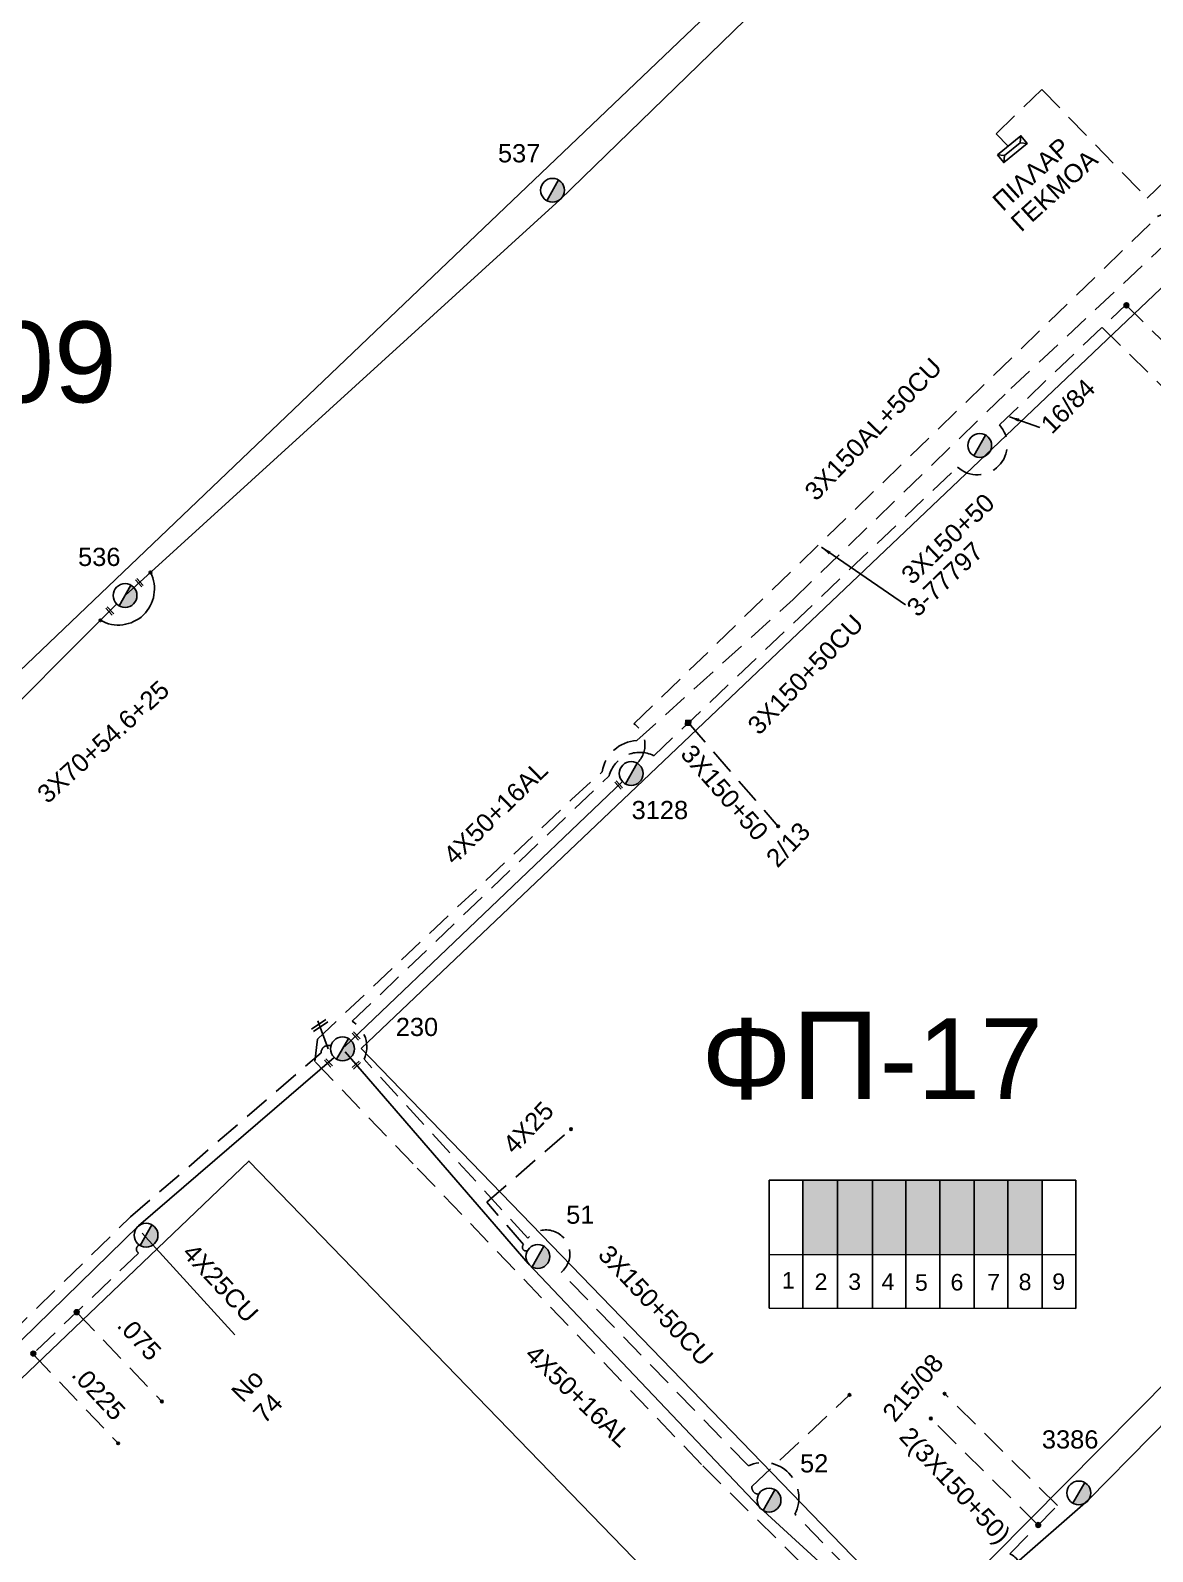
# Model space of a CAD drawing. Header units: millimetres. Extents: x 1421 to 13344, y 800 to 1949.
# Drawn here: x 12042 to 12153, y 1270.1 to 1420.6 of the extents above; entities that cross this region are included whole.
import ezdxf

# ---------------------------------------------------------------- set-up
doc = ezdxf.new("R2010")
doc.units = ezdxf.units.MM
doc.linetypes.add('DASHED', pattern=[19.05, 12.7, -6.35])
for name, color, linetype in [('Pillar', 7, 'Continuous'), ('Pillar OTE', 7, 'Continuous'), ('Άγνωστα', 7, 'Continuous'), ('Γυμνά εναέρια ΧΤ και ΦΟΠ (3Φ)   4x50+16AL', 7, 'Continuous'), ('Επιγραφές - Σχήματα', 7, 'Continuous'), ('Καλώδια ΧΤ   3x150+50CU', 7, 'DASHED'), ('Καλώδια ΧΤ   3x150+70AL', 7, 'DASHED'), ('Καλώδια ΧΤ   3x150AL+50CU', 7, 'DASHED'), ('Μηχανική τομή', 7, 'Continuous'), ('Στύλος ΦΜ', 7, 'Continuous'), ('Στύλος ΦΜ @ 1', 7, 'Continuous'), ('Συνδέσεις', 7, 'Continuous'), ('Συνεστραμμένα ΧΤ   3x70+54.6+25 AL', 7, 'SYN_LINE'), ('Υποσταθμός πόλεως', 7, 'Continuous'), ('Υπόβαθρο ΔΕΗ', 7, 'Continuous'), ('Υπόγεια Καλώδια Δικτύου ΧΤ   .075', 7, 'DASHED'), ('Υπόγεια καλώδια Παροχών ΧΤ   .0225', 7, 'DASHED')]:
    doc.layers.add(name, color=color, linetype=linetype)
doc.styles.get("Standard").update_dxf_attribs({"font": 'ARIAL.TTF'})
doc.linetypes.add('SYN_LINE', pattern='A,0.5,-0.0001,["/\\/\\/\\/",Standard,S=0.1,R=0,X=0,Y=-0.05],-0.25', length=0.7501)
doc.dimstyles.new('ISO-25', dxfattribs={"dimtxt": 2.5, "dimasz": 2.5, "dimexe": 1.25, "dimexo": 0.625, "dimtad": 1, "dimtxsty": 'Standard', "dimcen": 2.5, "dimadec": 0, "dimazin": 0, "dimtfac": 1, "dimtmove": 0, "dimatfit": 3, "dimfxl": 1, "dimarcsym": 0})

# ---------------------------------------------------------------- blocks, each defined once
blk = doc.blocks.new('ΥΠΑΡΧΩΝ ΤΣΙΜΕΝΤΕΝΙΟΣ ΣΤΥΛΟΣ')
at = {"layer": 'Στύλος ΦΜ'}
blk.add_hatch(color=7, dxfattribs=at).paths.add_polyline_path([(-1.29, -2.28, 0.574793), (2.62, 0, 0.268822), (1.3, 2.27)])
at = {"layer": 'Στύλος ΦΜ', "color": 7}
blk.add_line((-1.29, -2.28), (1.3, 2.27), dxfattribs=at)
blk.add_circle((0, 0), 2.62, dxfattribs=at)
at = {"layer": 'Στύλος ΦΜ', "flags": 4}
for tag, p in [('ΑΡΙΘΜΟΣ', (-4.68, 8.05)), ('ΤΥΠΟΣ', (-4.91, 3.03))]:
    blk.add_attdef(tag, p, '', height=4, dxfattribs=at)
blk = doc.blocks.new('ΜΗΧΑΝΙΚΗ ΤΟΜΗ')
at = {"layer": 'Μηχανική τομή', "ltscale": 40}
for p, q in [((-1.89, 0.78), (1.89, 0.78)), ((1.89, 0), (-1.89, 0))]:
    blk.add_line(p, q, dxfattribs=at)
blk = doc.blocks.new('_ΣΥΝΔΕΣΗ')
at = {"layer": 'Συνδέσεις', "linetype": 'SYN_LINE', "ltscale": 40}
blk.add_hatch(color=256, dxfattribs=at).paths.add_polyline_path([(0.5, -0.01, 1), (-0.5, -0.01, 1)])
at = {"layer": 'Συνδέσεις'}
blk.add_circle((0, -0.01), 0.5, dxfattribs=at)
blk = doc.blocks.new('Pillar')
at = {"layer": 'Υποσταθμός πόλεως', "linetype": 'Continuous', "ltscale": 40}
blk.add_lwpolyline([(-8.57, 2.82), (8.57, 2.82), (8.57, -2.82), (-8.57, -2.82)], close=True, dxfattribs=at)
for points in [[(-5.75, 0), (-8.57, 2.82)], [(-8.57, -2.82), (-5.75, 0)], [(-5.75, 0), (5.75, 0)], [(5.75, 0), (8.57, 2.82)], [(8.57, -2.82), (5.75, 0)]]:
    blk.add_lwpolyline(points, dxfattribs=at)
at = {"layer": 'Pillar', "ltscale": 40}
blk.add_attdef('PILLAR', (-5.74, 3.71), '', height=2.52, dxfattribs=at)
blk = doc.blocks.new('τομή_')
at = {"layer": 'Επιγραφές - Σχήματα'}
for p, q in [((-1.29, -0.22), (0.13, 0.75)), ((-1.08, -0.46), (0.34, 0.51)), ((-0.66, 0.62), (-0.29, -0.37))]:
    blk.add_line(p, q, dxfattribs=at)
blk = doc.blocks.new('TSONTA XT1')
at = {"ltscale": 40}
h = blk.add_hatch(color=256, dxfattribs=at)
h.dxf.hatch_style = 1
h.paths.add_polyline_path([(595.96, 2487.66), (597.07, 2488.77), (595.96, 2489.87), (594.85, 2488.77)])
blk.add_lwpolyline([(594.85, 2488.77), (595.96, 2489.87), (597.07, 2488.77), (595.96, 2487.66)], close=True, dxfattribs=at)

msp = doc.modelspace()

# ---------------------------------------------------------------- hatches: boundary and pattern name
at = {"layer": 'Καλώδια ΧΤ   3x150+50CU', "linetype": 'DASHED', "ltscale": 0.2}
h = msp.add_hatch(color=62, dxfattribs=at)
h.dxf.hatch_style = 1
h.paths.add_polyline_path([(12121.87275, 1306.83515), (12118.43287, 1306.83536), (12118.43241, 1299.47477), (12121.87229, 1299.47143)])
h = msp.add_hatch(color=151, dxfattribs=at)
h.dxf.hatch_style = 1
h.paths.add_polyline_path([(12121.87229, 1299.47143), (12125.31185, 1299.46809), (12125.31232, 1306.83493), (12121.87275, 1306.83515)])
h = msp.add_hatch(color=30, dxfattribs=at)
h.dxf.hatch_style = 1
h.paths.add_polyline_path([(12128.60987, 1306.83473), (12125.31232, 1306.83493), (12125.31185, 1299.46809), (12128.60941, 1299.46489)])
h = msp.add_hatch(color=2, dxfattribs=at)
h.dxf.hatch_style = 1
h.paths.add_polyline_path([(12131.99587, 1306.83451), (12128.60987, 1306.83473), (12128.60941, 1299.46489), (12131.99541, 1299.4616)])
h = msp.add_hatch(color=1, dxfattribs=at)
h.dxf.hatch_style = 1
h.paths.add_polyline_path([(12135.39251, 1306.8343), (12131.99587, 1306.83451), (12131.99541, 1299.4616), (12135.39205, 1299.4583)])
h = msp.add_hatch(color=133, dxfattribs=at)
h.dxf.hatch_style = 1
h.paths.add_polyline_path([(12138.72956, 1306.83409), (12135.39251, 1306.8343), (12135.39205, 1299.4583), (12138.7291, 1299.45506)])
h = msp.add_hatch(color=85, dxfattribs=at)
h.dxf.hatch_style = 1
h.paths.add_polyline_path([(12138.7291, 1299.45506), (12142.11748, 1299.45177), (12142.11794, 1306.83388), (12138.72956, 1306.83409)])

# ---------------------------------------------------------------- linework, layer by layer
at = {"layer": 'Pillar OTE', "ltscale": 40}
for points in [[(12115.10417, 1294.19528), (12115.10496, 1306.83557), (12145.43804, 1306.83367), (12145.43725, 1294.16592), (12115.10417, 1294.19621)], [(12118.43208, 1294.19289), (12118.43287, 1306.83536)], [(12121.87196, 1294.18945), (12121.87275, 1306.83515)], [(12125.31152, 1294.18602), (12125.31232, 1306.83493)], [(12128.60908, 1294.18273), (12128.60987, 1306.83473)], [(12131.99508, 1294.17934), (12131.99587, 1306.83451)], [(12135.39172, 1294.17595), (12135.39251, 1306.8343)], [(12138.72877, 1294.17262), (12138.72956, 1306.83409)], [(12142.11715, 1294.16924), (12142.11794, 1306.83388)], [(12115.1045, 1299.478), (12145.43758, 1299.44855)]]:
    msp.add_lwpolyline(points, dxfattribs=at)
at = {"layer": 'Άγνωστα', "color": 2, "linetype": 'DASHED', "ltscale": 0.2}
for points in [[(12091.16673, 1299.86333, -0.808021366), (12090.7724, 1300.47518), (12087.14781, 1304.66074), (12095.49326, 1311.90677)], [(12114.06254, 1275.79011, -0.465744232), (12113.38241, 1276.55563), (12123.05044, 1285.61413)]]:
    msp.add_lwpolyline(points, format="xyb", dxfattribs=at)
at = {"layer": 'Άγνωστα', "color": 5, "linetype": 'DASHED', "ltscale": 0.2}
msp.add_lwpolyline([(12052.74652, 1300.42821, 0.620588893), (12052.66484, 1299.64056), (12042.20802, 1289.65392)], format="xyb", dxfattribs=at)
at = {"layer": 'Άγνωστα', "color": 5, "linetype": 'SYN_LINE', "ltscale": 15}
msp.add_lwpolyline([(12053.03402, 1301.61635), (12062.20963, 1291.55366)], dxfattribs=at)
at = {"layer": 'Γυμνά εναέρια ΧΤ και ΦΟΠ (3Φ)   4x50+16AL', "color": 30, "linetype": 'Continuous', "ltscale": 0.2}
msp.add_lwpolyline([(12139.04058, 1268.54053), (12146.67341, 1275.1771), (12165.17496, 1293.97397), (12191.70576, 1320.66964), (12214.33168, 1343.88276), (12230.4613, 1360.15319), (12253.80169, 1379.90799)], dxfattribs=at)
at = {"layer": 'Γυμνά εναέρια ΧΤ και ΦΟΠ (3Φ)   4x50+16AL', "color": 2, "linetype": 'Continuous', "ltscale": 0.2}
msp.add_lwpolyline([(12129.52154, 1260.41894), (12114.13586, 1274.49597), (12091.23862, 1298.61219), (12073.11482, 1319.54096)], dxfattribs=at)
at = {"layer": 'Καλώδια ΧΤ   3x150+50CU', "color": 1, "linetype": 'DASHED', "ltscale": 0.2}
for points in [[(12138.75986, 1409.1287), (12137.55999, 1410.36815), (12142.08575, 1414.74938), (12152.51534, 1403.97573), (12161.27506, 1412.4557, -0.373895549), (12166.98966, 1410.56457)], [(12102.02326, 1348.09708, 0.474770852), (12101.70653, 1351.99078), (12153.53847, 1402.16741, -0.366501801), (12157.84848, 1401.19974), (12165.52874, 1408.49594, -0.535883521), (12166.76193, 1409.55067)]]:
    msp.add_lwpolyline(points, format="xyb", dxfattribs=at)
at = {"layer": 'Καλώδια ΧΤ   3x150+50CU', "color": 85, "linetype": 'DASHED', "ltscale": 0.2}
msp.add_lwpolyline([(12133.56937, 1261.03542, -1.465456707), (12128.36694, 1262.75701), (12117.649, 1273.82127, 0.715770807), (12113.03325, 1278.58616), (12094.49802, 1297.7203, 1.086241703), (12091.21009, 1301.11446), (12074.99803, 1318.81, 0.381787666), (12073.81807, 1322.56508), (12099.24759, 1346.8483, -0.47341334), (12103.68378, 1348.8394), (12133.72961, 1377.3828, 0.950535332), (12137.88743, 1381.5644), (12150.3985, 1393.44987)], format="xyb", dxfattribs=at)
for points in [[(12162.99424, 1381.1007), (12162.99424, 1381.1007), (12150.3985, 1393.44987)], [(12148.04053, 1391.20981), (12160.90024, 1378.60183)], [(12107.0976, 1352.08251), (12115.98771, 1341.84739)]]:
    msp.add_lwpolyline(points, dxfattribs=at)
at = {"layer": 'Καλώδια ΧΤ   3x150+50CU', "color": 30, "linetype": 'DASHED', "ltscale": 0.2}
msp.add_lwpolyline([(12139.54324, 1265.76298, 0.503923609), (12138.91544, 1269.89491), (12143.63099, 1274.65405), (12132.44748, 1285.73514)], format="xyb", dxfattribs=at)
msp.add_lwpolyline([(12141.72612, 1272.73157), (12130.99828, 1283.36116)], dxfattribs=at)
at = {"layer": 'Καλώδια ΧΤ   3x150+70AL', "color": 30, "linetype": 'DASHED', "ltscale": 0.2}
msp.add_lwpolyline([(12040.25028, 1227.13508), (12036.71437, 1223.65807), (12004.54829, 1256.49798), (12022.37459, 1273.52667, -0.481449807), (12024.88057, 1275.83152), (12034.376, 1286.1786), (12051.86717, 1303.20753), (12070.73568, 1319.44702, -0.506200504), (12071.72012, 1320.14455)], format="xyb", dxfattribs=at)
at = {"layer": 'Καλώδια ΧΤ   3x150AL+50CU', "color": 133, "ltscale": 0.2}
msp.add_lwpolyline([(12133.91041, 1261.38295, -1.192233234), (12126.56966, 1260.73451), (12108.39649, 1278.72035), (12079.86694, 1308.45183), (12070.11679, 1318.59093), (12070.39421, 1320.80794), (12095.53665, 1344.5052), (12098.5733, 1347.24493, -0.357061548), (12101.99105, 1350.3285), (12117.47274, 1364.29643), (12139.0182, 1385.15381), (12155.52104, 1400.56058), (12168.99192, 1385.83785)], format="xyb", dxfattribs=at)
at = {"layer": 'Συνεστραμμένα ΧΤ   3x70+54.6+25 AL', "color": 2, "linetype": 'SYN_LINE', "ltscale": 20}
for points in [[(12117.25997, 1426.07597), (12094.35868, 1403.82604), (12051.33825, 1364.67723)], [(11985.88287, 1301.45371), (12021.9157, 1335.24301), (12050.50339, 1363.84549)], [(12073.06402, 1320.0314), (12100.56092, 1346.28881)]]:
    msp.add_lwpolyline(points, dxfattribs=at)
at = {"layer": 'Συνεστραμμένα ΧΤ   3x70+54.6+25 AL', "color": 5, "linetype": 'SYN_LINE', "ltscale": 20}
msp.add_lwpolyline([(12025.33643, 1274.55347), (12035.2373, 1285.34236), (12052.67788, 1302.32203), (12072.04147, 1318.98762)], dxfattribs=at)
at = {"layer": 'Υπόβαθρο ΔΕΗ'}
for points in [[(11949.97954, 1339.20724), (12035.10739, 1422.13514), (12084.6806, 1459.47019), (12116.09988, 1428.98854), (12076.09697, 1390.79682), (11984.32102, 1303.24772), (11949.97954, 1339.20724)], [(12074.69037, 1319.86896), (12188.42144, 1427.91297), (12240.63742, 1373.79167), (12186.65165, 1319.44766), (12130.24479, 1262.51948), (12074.69037, 1319.86896)], [(12070.77584, 1321.63122), (12071.43895, 1319.84189)], [(12125.23527, 1137.80596), (12178.78204, 1189.93168), (12063.5856, 1308.73281), (12008.70005, 1256.31517), (12125.23527, 1137.80596)]]:
    msp.add_lwpolyline(points, dxfattribs=at)
msp.add_arc((12050.67316, 1365.33213), 3.56995, 240.1294298, 27.1688229, dxfattribs=at)
at = {"layer": 'Υπόγεια Καλώδια Δικτύου ΧΤ   .075', "color": 5, "linetype": 'DASHED', "ltscale": 0.2}
msp.add_lwpolyline([(12046.54086, 1293.79195), (12054.98116, 1284.95427)], dxfattribs=at)
at = {"layer": 'Υπόγεια καλώδια Παροχών ΧΤ   .0225', "color": 5, "linetype": 'DASHED', "ltscale": 0.2}
msp.add_lwpolyline([(12042.20802, 1289.65392), (12050.64831, 1280.81625)], dxfattribs=at)

# ---------------------------------------------------------------- block references
at = {"layer": 'Pillar', "xscale": 0.1750000000000114, "yscale": 0.1750000000000114, "zscale": 0.1750000000000114, "rotation": 39.33280863521122}
msp.add_blockref('Pillar', (12139.16349, 1408.8351), dxfattribs=at)
at = {"layer": 'Επιγραφές - Σχήματα'}
msp.add_blockref('τομή_', (12071.07001, 1321.9987), dxfattribs=at)
at = {"layer": 'Μηχανική τομή'}
for p, xscale, yscale, zscale, rotation in [((12052.67736, 1365.89434), 0.2500000000001928, 0.2500000000001928, 0.2500000000001928, 312.6268794242704), ((12049.75115, 1363.09286), 0.2500000000001928, 0.2500000000001928, 0.2500000000001928, 312.6268794242704), ((12100.12475, 1345.8723), 0.2500000000001928, 0.2500000000001928, 0.2500000000001928, 312.6268794242704), ((12074.13389, 1321.05305), 0.2500000000001928, 0.2500000000001928, 0.2500000000001928, 312.6268794242704), ((12071.38824, 1318.36882), 0.2500000000001928, 0.2500000000001928, 0.2500000000001928, 312.6268794242704), ((12074.28404, 1318.15586), 0.249999999999919, 0.249999999999919, 0.249999999999919, 42.4948710545416)]:
    msp.add_blockref('ΜΗΧΑΝΙΚΗ ΤΟΜΗ', p, dxfattribs=dict(at, xscale=xscale, yscale=yscale, zscale=zscale, rotation=rotation))
at = {"layer": 'Στύλος ΦΜ @ 1', "ltscale": 40}
ref = msp.add_blockref('ΥΠΑΡΧΩΝ ΤΣΙΜΕΝΤΕΝΙΟΣ ΣΤΥΛΟΣ', (12093.65146, 1404.76783), dxfattribs=dict(at, xscale=0.4499999999998181, yscale=0.4499999999998181, zscale=0.4499999999998181))
ref.add_attrib('ΤΥΠΟΣ', '537', (12088.24535, 1407.53341), dxfattribs={"layer": 'Στύλος ΦΜ', "height": 1.8, "flags": 4})
at = {"layer": 'Στύλος ΦΜ @ 1', "ltscale": 40, "xscale": 0.4499999999998181, "yscale": 0.4499999999998181, "zscale": 0.4499999999998181}
for p in [(12135.93343, 1379.52868), (12053.41125, 1301.40046)]:
    msp.add_blockref('ΥΠΑΡΧΩΝ ΤΣΙΜΕΝΤΕΝΙΟΣ ΣΤΥΛΟΣ', p, dxfattribs=at)
at = {"layer": 'Στύλος ΦΜ @ 1', "ltscale": 40}
ref = msp.add_blockref('ΥΠΑΡΧΩΝ ΤΣΙΜΕΝΤΕΝΙΟΣ ΣΤΥΛΟΣ', (12051.33598, 1364.67852), dxfattribs=dict(at, xscale=0.4499999999998181, yscale=0.4499999999998181, zscale=0.4499999999998181))
ref.add_attrib('ΤΥΠΟΣ', '536', (12046.68353, 1367.60439), dxfattribs={"layer": 'Στύλος ΦΜ', "height": 1.8, "flags": 4})
ref = msp.add_blockref('ΥΠΑΡΧΩΝ ΤΣΙΜΕΝΤΕΝΙΟΣ ΣΤΥΛΟΣ', (12101.4377, 1347.07519), dxfattribs=dict(at, xscale=0.4499999999998181, yscale=0.4499999999998181, zscale=0.4499999999998181))
ref.add_attrib('ΤΥΠΟΣ', '3128', (12101.47581, 1342.5615), dxfattribs={"layer": 'Στύλος ΦΜ', "height": 1.8, "flags": 4})
ref = msp.add_blockref('ΥΠΑΡΧΩΝ ΤΣΙΜΕΝΤΕΝΙΟΣ ΣΤΥΛΟΣ', (12072.8571, 1319.83726), dxfattribs=dict(at, xscale=0.4499999999998181, yscale=0.4499999999998181, zscale=0.4499999999998181))
ref.add_attrib('ΤΥΠΟΣ', '230', (12078.12994, 1321.10623), dxfattribs={"layer": 'Στύλος ΦΜ', "height": 1.8, "flags": 4})
ref = msp.add_blockref('ΥΠΑΡΧΩΝ ΤΣΙΜΕΝΤΕΝΙΟΣ ΣΤΥΛΟΣ', (12092.19828, 1299.29496), dxfattribs=dict(at, xscale=0.4499999999998181, yscale=0.4499999999998181, zscale=0.4499999999998181))
ref.add_attrib('ΤΥΠΟΣ', '51', (12094.99645, 1302.53662), dxfattribs={"layer": 'Στύλος ΦΜ', "height": 1.8, "flags": 4})
ref = msp.add_blockref('ΥΠΑΡΧΩΝ ΤΣΙΜΕΝΤΕΝΙΟΣ ΣΤΥΛΟΣ', (12145.74734, 1275.90479), dxfattribs=dict(at, xscale=0.4499999999998181, yscale=0.4499999999998181, zscale=0.4499999999998181))
ref.add_attrib('ΤΥΠΟΣ', '3386', (12142.08963, 1280.30115), dxfattribs={"layer": 'Στύλος ΦΜ', "height": 1.8, "flags": 4})
ref = msp.add_blockref('ΥΠΑΡΧΩΝ ΤΣΙΜΕΝΤΕΝΙΟΣ ΣΤΥΛΟΣ', (12115.08103, 1275.19867), dxfattribs=dict(at, xscale=0.4499999999998181, yscale=0.4499999999998181, zscale=0.4499999999998181))
ref.add_attrib('ΤΥΠΟΣ', '52', (12118.14904, 1277.93742), dxfattribs={"layer": 'Στύλος ΦΜ', "height": 1.8, "flags": 4})
at = {"layer": 'Συνδέσεις'}
for p, xscale, yscale, zscale in [((12150.45724, 1393.39229), 0.4777242751394019, 0.4777242751394019, 0.4777242751394019), ((12053.84922, 1366.96222), 0.25, 0.25, 0.25), ((12048.89517, 1362.23644), 0.25, 0.25, 0.25), ((12115.98771, 1341.84739), 0.25, 0.25, 0.25), ((12095.47562, 1311.89146), 0.25, 0.25, 0.25), ((12046.54086, 1293.79195), 0.4777242751394019, 0.4777242751394019, 0.4777242751394019), ((12042.25298, 1289.69687), 0.4777242751394019, 0.4777242751394019, 0.4777242751394019), ((12123.0435, 1285.60762), 0.25, 0.25, 0.25), ((12132.45497, 1285.72076), 0.25, 0.25, 0.25), ((12054.98116, 1284.95427), 0.25, 0.25, 0.25), ((12131.09159, 1283.26871), 0.25, 0.25, 0.25), ((12050.64831, 1280.81625), 0.25, 0.25, 0.25), ((12141.72612, 1272.73157), 0.4777242751394019, 0.4777242751394019, 0.4777242751394019)]:
    msp.add_blockref('_ΣΥΝΔΕΣΗ', p, dxfattribs=dict(at, xscale=xscale, yscale=yscale, zscale=zscale))
at = {"layer": 'Συνδέσεις', "xscale": 0.3075184835441075, "yscale": 0.3075184835441075, "zscale": 0.3075184835441075, "rotation": 41.85584242657279}
msp.add_blockref('TSONTA XT1', (12481.25776, 659.76097), dxfattribs=at)

# ---------------------------------------------------------------- texts
at = {"ltscale": 30, "char_height": 1.63441, "width": 11.2572904, "attachment_point": 1}
for s, insert in [('1', (12116.35033, 1297.7566)), ('2', (12119.5888, 1297.62314)), ('3', (12122.91938, 1297.62314)), ('4', (12126.22289, 1297.62314)), ('5', (12129.5264, 1297.54197)), ('6', (12133.04653, 1297.56903)), ('7', (12136.67498, 1297.56903)), ('8', (12139.78893, 1297.59609)), ('9', (12143.11952, 1297.62314))]:
    msp.add_mtext(s, dxfattribs=dict(at, insert=insert))
at = {"layer": 'Άγνωστα', "color": 7, "char_height": 1.8, "attachment_point": 1}
for s, gutter_width, insert, rotation in [('ΠΙΛΛΑΡ', 1.64197, (12137.01172, 1403.94186), 42.1760102), ('ΓΕΚΜΟΑ', 1.64197, (12138.83078, 1401.89282), 42.1760102), ('16/84', 1.64197, (12141.80558, 1381.83888), 44.9582917), ('3X150+50', 12.5, (12127.9869, 1366.96131), 43.757743), ('3-77797', 12.5, (12128.53307, 1363.75415), 43.757743), ('3X150+50CU', 12.5, (12112.7966, 1352.02238), 46.2596131), ('3X70+54.6+25', 12.5, (12042.45007, 1345.34), 42.2541313), ('3X150+50', 12.5, (12107.56939, 1350.12331), 311.1585237), ('2/13', 1.64197, (12114.61785, 1338.90692), 46.2596131), ('4X25', 12.5, (12088.55928, 1310.5698), 46.2596131), ('4X25CU', 12.5, (12058.21693, 1300.77434), 312.8994265), ('3X150+50CU', 12.5, (12099.35366, 1300.61062), 313.1237209), ('215/08', 12.5, (12126.15946, 1283.95117), 50.0370011), ('2(3X150+50)', 12.5, (12129.16309, 1282.6175), 313.1237209)]:
    msp.add_mtext_dynamic_manual_height_columns(s, width=1.8, gutter_width=gutter_width, heights=[0.04535], dxfattribs=dict(at, insert=insert, rotation=rotation))
at = {"layer": 'Άγνωστα', "color": 7}
note = msp.add_mtext_dynamic_manual_height_columns('Nο ', width=1.8, gutter_width=2.06841, heights=[0.04535, 0], dxfattribs=dict(at, insert=(12059.00152, 1283.21099), char_height=1.8, attachment_point=1, rotation=46.0651584))
for column, words in zip(note.columns.linked_columns, ['74']):
    column.text = words
at = {"layer": 'Γυμνά εναέρια ΧΤ και ΦΟΠ (3Φ)   4x50+16AL', "color": 7, "char_height": 1.8, "attachment_point": 1}
for insert, rotation in [((12082.66102, 1339.22694), 44.5926584), ((12092.04191, 1290.73666), 316.2596131)]:
    msp.add_mtext_dynamic_manual_height_columns('4X50+16AL', width=1.8, gutter_width=12.5, heights=[0.04535], dxfattribs=dict(at, insert=insert, rotation=rotation))
at = {"layer": 'Καλώδια ΧΤ   3x150AL+50CU', "color": 7, "insert": (12118.43135, 1375.17942), "char_height": 1.8, "attachment_point": 1, "rotation": 46.2596131}
msp.add_mtext_dynamic_manual_height_columns('3X150AL+50CU', width=1.8, gutter_width=12.5, heights=[0.04535], dxfattribs=at)
at = {"layer": 'Υπόβαθρο ΔΕΗ', "char_height": 8, "attachment_point": 1}
for s, insert in [('Φ{\\H1.0833x;N}-109', (12010.48661, 1392.45463)), ('Φ{\\H1.0833x;Π}-17', (12108.38637, 1323.52682))]:
    msp.add_mtext_dynamic_manual_height_columns(s, width=84.657329, gutter_width=12.5, heights=[0], dxfattribs=dict(at, insert=insert))
at = {"layer": 'Υπόγεια Καλώδια Δικτύου ΧΤ   .075', "color": 7, "insert": (12051.75056, 1293.63631), "char_height": 1.8, "attachment_point": 1, "rotation": 312.8994265}
msp.add_mtext_dynamic_manual_height_columns('.075', width=1.8, gutter_width=12.5, heights=[0.04535], dxfattribs=at)
at = {"layer": 'Υπόγεια καλώδια Παροχών ΧΤ   .0225', "color": 7, "insert": (12047.2472, 1288.74977), "char_height": 1.8, "attachment_point": 1, "rotation": 312.8994265}
msp.add_mtext_dynamic_manual_height_columns('.0225', width=1.8, gutter_width=12.5, heights=[0.04535], dxfattribs=at)

# ---------------------------------------------------------------- leaders
at = {"layer": 'Επιγραφές - Σχήματα', "ltscale": 40}
for points in [[(12138.87126, 1382.35681), (12141.88391, 1381.31339)], [(12120.25925, 1369.46163), (12128.57149, 1363.77408)]]:
    msp.add_leader(points, dimstyle='ISO-25', override={"dimasz": 1, "dimtad": 0}, dxfattribs=at)

doc.saveas('drawing.dxf')
